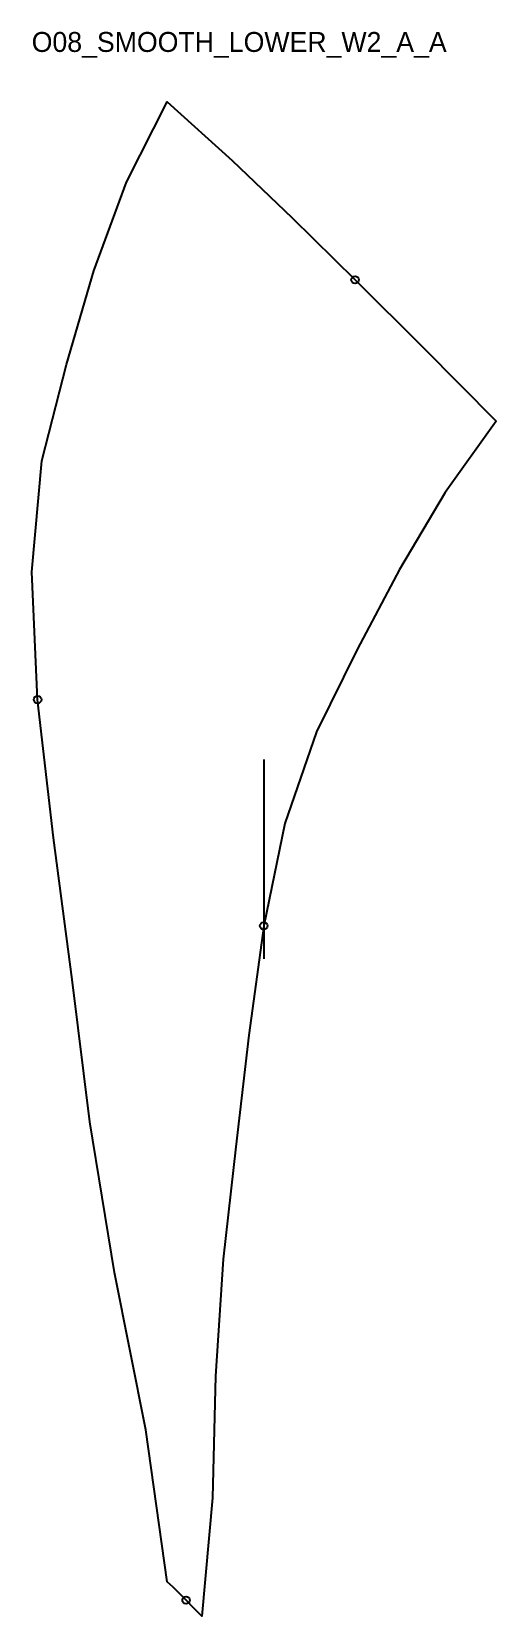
# Model space of a CAD drawing. Header units: millimetres. Extents: x -54 to 132, y -14 to 622.
import ezdxf

# ---------------------------------------------------------------- set-up
doc = ezdxf.new("R2010")
doc.units = ezdxf.units.MM
for name, color, linetype in [('CUT', 1, 'Continuous'), ('GRAIN', 3, 'Continuous'), ('ID', 7, 'Continuous'), ('NOTCH', 2, 'Continuous'), ('SEAM', 5, 'Continuous')]:
    doc.layers.add(name, color=color, linetype=linetype)

msp = doc.modelspace()

# ---------------------------------------------------------------- linework, layer by layer
at = {"layer": 'CUT'}
msp.add_lwpolyline([(0, 0), (-8.59, 60.94), (-21.16, 124.18), (-31.13, 184.57), (-38.22, 241.66), (-45.7, 298.62), (-52.02, 354.02), (-54.39, 405.29), (-50.26, 449.86), (-40.41, 488.53), (-29.45, 526.14), (-16.35, 561.65), (0, 593.96), (26.09, 570.35), (50.14, 547.32), (75.33, 522.5), (102.59, 495.29), (131.98, 465.78), (111.53, 437.1), (93.19, 406.28), (76.18, 374.08), (59.86, 341.15), (47.22, 304.37), (38.69, 263.24), (32.65, 219.4), (27.54, 174.51), (22.48, 129.53), (19.37, 82.46), (18.1, 33.7), (13.84, -13.85), (10.57, -10.49), (7.55, -7.39), (4.8, -4.59), (2.31, -2.1), (0, 0)], close=True, dxfattribs=at)
at = {"layer": 'GRAIN'}
msp.add_line((38.8, 250.05), (38.8, 330.05), dxfattribs=at)
at = {"layer": 'NOTCH'}
for centre in [(75.33, 522.5), (-52.02, 354.02), (38.69, 263.24), (7.55, -7.39)]:
    msp.add_circle(centre, 1.5, dxfattribs=at)
at = {"layer": 'SEAM'}
msp.add_lwpolyline([(0, 0), (-8.59, 60.94), (-21.16, 124.18), (-31.13, 184.57), (-38.22, 241.66), (-45.7, 298.62), (-52.02, 354.02), (-54.39, 405.29), (-50.26, 449.86), (-40.41, 488.53), (-29.45, 526.14), (-16.35, 561.65), (0, 593.96), (26.09, 570.35), (50.14, 547.32), (75.33, 522.5), (102.59, 495.29), (131.98, 465.78), (111.53, 437.1), (93.19, 406.28), (76.18, 374.08), (59.86, 341.15), (47.22, 304.37), (38.69, 263.24), (32.65, 219.4), (27.54, 174.51), (22.48, 129.53), (19.37, 82.46), (18.1, 33.7), (13.84, -13.85), (10.57, -10.49), (7.55, -7.39), (4.8, -4.59), (2.31, -2.1)], close=True, dxfattribs=at)

# ---------------------------------------------------------------- texts
at = {"layer": 'ID'}
msp.add_text('O08_SMOOTH_LOWER_W2_A_A', height=8, dxfattribs=at).set_placement((-54.39, 613.96))

doc.saveas('drawing.dxf')
